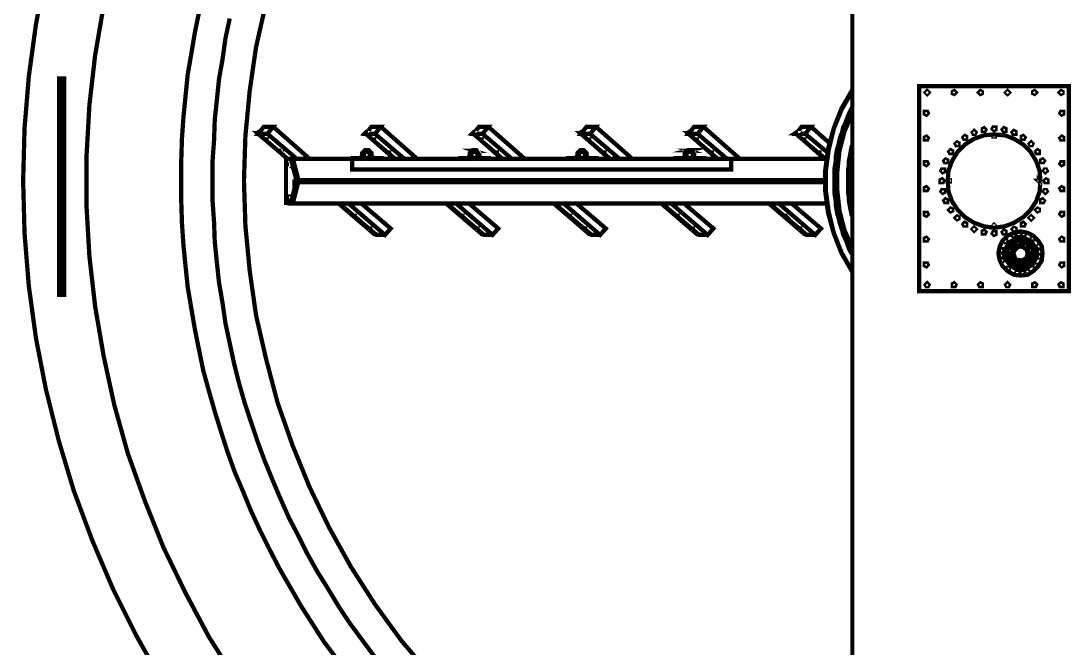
# Model space of a CAD drawing. Extents: x 0.1 to 11.6, y 0.3 to 16.2.
# Drawn here: x 1.627 to 4.083, y 11 to 12.468 of the extents above; entities that cross this region are included whole.
import ezdxf

# ---------------------------------------------------------------- set-up
doc = ezdxf.new("R2010")
doc.units = 0
doc.header["$MEASUREMENT"] = 0

msp = doc.modelspace()

# ---------------------------------------------------------------- linework, layer by layer
at = {"color": 0}
for points, const_width in [([(3.57167, 9.99501), (3.57167, 14.1917)], 0.01), ([(1.685, 12.5817), (1.66168, 12.46), (1.64501, 12.3383), (1.63499, 12.2167), (1.63167, 12.0933), (1.63499, 11.97), (1.64501, 11.8467), (1.66168, 11.725), (1.685, 11.605), (1.715, 11.485), (1.75, 11.3683), (1.79335, 11.2517), (1.84169, 11.1383), (1.89665, 11.0283), (1.95665, 10.9217)], 0.01), ([(1.81999, 12.5033), (1.80003, 12.3867), (1.78668, 12.27), (1.78, 12.1517), (1.78, 12.0333), (1.78668, 11.9167), (1.80003, 11.8), (1.81999, 11.6833), (1.845, 11.5684), (1.87668, 11.455), (1.91667, 11.3433), (1.96001, 11.235), (2.01167, 11.1283), (2.06668, 11.025), (2.12999, 10.925)], 0.01), ([(2.19997, 12.51), (2.17665, 12.4067), (2.16168, 12.3033), (2.15169, 12.1983), (2.14833, 12.0933), (2.15169, 11.9883), (2.16168, 11.8834), (2.17665, 11.7783), (2.19997, 11.6767), (2.22667, 11.575), (2.26167, 11.475), (2.30165, 11.3767), (2.34668, 11.2833), (2.39833, 11.19), (2.45503, 11.1017), (2.51665, 11.0167), (2.58501, 10.9367)], 0.01), ([(2.04335, 12.4883), (2.03331, 12.44), (2.02501, 12.39), (2.01665, 12.3417), (2.01167, 12.2917), (2.00667, 12.2416), (2.00331, 12.1934), (2.00168, 12.1433), (2.00168, 12.0933), (2.00168, 12.0433), (2.00331, 11.9933), (2.00667, 11.9434), (2.01167, 11.8933), (2.01665, 11.845), (2.02501, 11.795), (2.03331, 11.7467), (2.04335, 11.6967), (2.05333, 11.6483), (2.06668, 11.6), (2.08003, 11.5533), (2.095, 11.505), (2.11003, 11.4583), (2.12668, 11.4117), (2.14665, 11.365), (2.16499, 11.32), (2.18668, 11.2733), (2.20833, 11.23), (2.23167, 11.185), (2.25667, 11.1417), (2.28168, 11.0983), (2.30832, 11.0566), (2.33501, 11.015), (2.36501, 10.975)], 0.01), ([(2.11501, 12.4733), (2.10499, 12.4267), (2.09831, 12.3783), (2.09, 12.3317), (2.08501, 12.2833), (2.08003, 12.2367), (2.07835, 12.1883), (2.07497, 12.1417), (2.07497, 12.0933), (2.07497, 12.045), (2.07835, 11.9967), (2.08003, 11.95), (2.08501, 11.9017), (2.09, 11.855), (2.09831, 11.8066), (2.10499, 11.76), (2.11501, 11.7133), (2.125, 11.6667), (2.13667, 11.62), (2.15001, 11.5733), (2.16499, 11.5283), (2.18001, 11.4833), (2.19667, 11.4383), (2.215, 11.3933), (2.23335, 11.35), (2.25331, 11.305), (2.27501, 11.2633), (2.29665, 11.22), (2.31999, 11.1783), (2.345, 11.1383), (2.37001, 11.0967), (2.39665, 11.0566), (2.42503, 11.0183), (2.45335, 10.98)], 0.01), ([(1.72168, 12.3383), (1.72168, 11.8217)], 0.021667), ([(3.57167, 12.3066), (3.54665, 12.2633), (3.52832, 12.2167), (3.51497, 12.1683), (3.50836, 12.1183), (3.50836, 12.0684), (3.51497, 12.0183), (3.52832, 11.97), (3.54665, 11.9233), (3.57167, 11.88)], 0.01), ([(3.57167, 12.3033), (3.54665, 12.26), (3.52832, 12.215), (3.51665, 12.1667), (3.50999, 12.1183), (3.50999, 12.0684), (3.51665, 12.02), (3.52832, 11.9717), (3.54665, 11.925), (3.57167, 11.8817)], 0.01), ([(3.57167, 12.265), (3.56999, 12.2633), (3.565, 12.2533), (3.56168, 12.245), (3.55832, 12.2367), (3.55501, 12.2267), (3.55003, 12.2183), (3.54833, 12.2083), (3.54497, 12.2), (3.54167, 12.19), (3.53999, 12.18), (3.53668, 12.17), (3.535, 12.1617), (3.53331, 12.1517), (3.53331, 12.1417), (3.53168, 12.1317), (3.53, 12.1217), (3.53, 12.1133), (3.53, 12.1033), (3.53, 12.0933), (3.53, 12.0833), (3.53, 12.0733), (3.53, 12.0633), (3.53168, 12.0533), (3.53331, 12.0433), (3.53331, 12.035), (3.535, 12.025), (3.53668, 12.015), (3.53999, 12.005), (3.54167, 11.9967), (3.54497, 11.9867), (3.54833, 11.9767), (3.55003, 11.9683), (3.55501, 11.9583), (3.55832, 11.95), (3.56168, 11.94), (3.565, 11.9316), (3.56999, 11.9233), (3.57167, 11.9217)], 0.01), ([(3.57167, 12.2584), (3.55165, 12.2133), (3.53999, 12.1667), (3.53331, 12.1166), (3.53331, 12.0684), (3.53999, 12.02), (3.55165, 11.9733), (3.57167, 11.9283)], 0.01), ([(3.57167, 12.255), (3.56999, 12.2517), (3.565, 12.2433), (3.56168, 12.235), (3.55832, 12.225), (3.55501, 12.2167), (3.55165, 12.2067), (3.54833, 12.1983), (3.54665, 12.1883), (3.54335, 12.18), (3.54167, 12.17), (3.53999, 12.16), (3.53836, 12.1517), (3.53668, 12.1417), (3.535, 12.1317), (3.535, 12.1217), (3.535, 12.1117), (3.53331, 12.1033), (3.53331, 12.0933), (3.53331, 12.0833), (3.535, 12.0733), (3.535, 12.0633), (3.535, 12.055), (3.53668, 12.045), (3.53836, 12.035), (3.53999, 12.025), (3.54167, 12.0167), (3.54335, 12.0067), (3.54665, 11.9967), (3.54833, 11.9883), (3.55165, 11.9783), (3.55501, 11.97), (3.55832, 11.96), (3.56168, 11.9517), (3.565, 11.9434), (3.56999, 11.9333), (3.57167, 11.9316)], 0.01), ([(3.57167, 12.2533), (3.56999, 12.2517), (3.56668, 12.2433), (3.56168, 12.235), (3.55832, 12.225), (3.55501, 12.2167), (3.55165, 12.2067), (3.55003, 12.1983), (3.54665, 12.1883), (3.54497, 12.18), (3.54167, 12.17), (3.53999, 12.16), (3.53836, 12.15), (3.53668, 12.1417), (3.53668, 12.1317), (3.535, 12.1217), (3.535, 12.1117), (3.535, 12.1033), (3.53331, 12.0933), (3.535, 12.0833), (3.535, 12.0733), (3.535, 12.0633), (3.53668, 12.055), (3.53668, 12.045), (3.53836, 12.035), (3.53999, 12.025), (3.54167, 12.0167), (3.54497, 12.0067), (3.54665, 11.9967), (3.55003, 11.9883), (3.55165, 11.9783), (3.55501, 11.97), (3.55832, 11.96), (3.56168, 11.9517), (3.56668, 11.9434), (3.56999, 11.9333), (3.57167, 11.9316)], 0.01), ([(2.25, 12.145), (2.18001, 12.205), (2.18164, 12.205)], 0.01), ([(2.18668, 12.2083), (2.18332, 12.2083), (2.18001, 12.205)], 0.01), ([(2.21669, 12.22), (2.30165, 12.145)], 0.01), ([(2.43832, 12.2083), (2.435, 12.2083), (2.43164, 12.205), (2.43332, 12.205)], 0.01), ([(2.5, 12.145), (2.43164, 12.205)], 0.01), ([(2.46832, 12.22), (2.55333, 12.145)], 0.01), ([(2.69, 12.2083), (2.68668, 12.2083), (2.68332, 12.205), (2.685, 12.205)], 0.01), ([(2.75168, 12.145), (2.68332, 12.205)], 0.01), ([(2.72, 12.22), (2.80501, 12.145)], 0.01), ([(3.00331, 12.145), (2.935, 12.205), (2.93832, 12.205)], 0.01), ([(2.94168, 12.2083), (2.93832, 12.2083), (2.935, 12.205)], 0.01), ([(2.97168, 12.22), (3.05664, 12.145)], 0.01), ([(3.25499, 12.145), (3.18668, 12.205), (3.19, 12.205)], 0.01), ([(3.19336, 12.2083), (3.19, 12.2083), (3.18668, 12.205)], 0.01), ([(3.22331, 12.22), (3.30832, 12.145)], 0.01), ([(3.44499, 12.2083), (3.44336, 12.2083), (3.43832, 12.205), (3.44168, 12.205)], 0.01), ([(3.50667, 12.145), (3.43832, 12.205)], 0.01), ([(3.47499, 12.22), (3.51833, 12.1816)], 0.01), ([(2.25, 12.145), (2.18164, 12.2033)], 0.01), ([(2.20335, 12.2033), (2.27165, 12.145)], 0.01), ([(2.50168, 12.145), (2.43332, 12.2033)], 0.01), ([(2.45503, 12.2033), (2.52333, 12.145)], 0.01), ([(2.75331, 12.145), (2.685, 12.2033)], 0.01), ([(2.70665, 12.2033), (2.77501, 12.145)], 0.01), ([(3.00499, 12.145), (2.93668, 12.2033)], 0.01), ([(2.95833, 12.2033), (3.02669, 12.145)], 0.01), ([(3.25667, 12.145), (3.18832, 12.2033)], 0.01), ([(3.21001, 12.2033), (3.27832, 12.145)], 0.01), ([(3.50836, 12.145), (3.44, 12.2033)], 0.01), ([(3.46164, 12.2033), (3.51335, 12.16)], 0.01), ([(2.40332, 12.145), (2.40332, 12.1467), (2.42333, 12.1467), (2.42333, 12.1483), (2.42503, 12.1483), (2.42503, 12.15), (2.42503, 12.1583), (2.43164, 12.165), (2.44, 12.165), (2.44667, 12.1583), (2.44667, 12.15), (2.44667, 12.1483), (2.44835, 12.1483), (2.44835, 12.1467), (2.47, 12.1467), (2.47, 12.145), (2.47, 12.1467)], 0.01), ([(2.42333, 12.145), (2.42503, 12.1467), (2.42665, 12.1483), (2.42665, 12.1517), (2.42833, 12.1583), (2.43332, 12.1634), (2.44, 12.1634), (2.44499, 12.1583), (2.44499, 12.1517), (2.44499, 12.1483), (2.44667, 12.1467), (2.44835, 12.145)], 0.01), ([(2.655, 12.145), (2.655, 12.1467), (2.655, 12.145), (2.655, 12.1467), (2.67503, 12.1467), (2.67503, 12.1483), (2.67665, 12.1483), (2.67665, 12.15), (2.67665, 12.1583), (2.68332, 12.165), (2.69168, 12.165), (2.69835, 12.1583), (2.69835, 12.15), (2.69835, 12.1483), (2.69997, 12.1483), (2.69997, 12.1467), (2.72168, 12.1467), (2.72168, 12.145)], 0.01), ([(2.67503, 12.145), (2.67833, 12.1467), (2.67833, 12.1483), (2.67833, 12.1517), (2.68001, 12.1583), (2.685, 12.1634), (2.69168, 12.1634), (2.69667, 12.1583), (2.69667, 12.1517), (2.69667, 12.1567), (2.69336, 12.1617), (2.68832, 12.1634), (2.69, 12.1634), (2.69168, 12.1634), (2.69168, 12.1617), (2.69336, 12.1617), (2.69499, 12.16), (2.69667, 12.1583), (2.69667, 12.1567), (2.69667, 12.155), (2.69667, 12.1533), (2.69667, 12.1517), (2.69667, 12.1483), (2.69835, 12.1467), (2.69997, 12.145)], 0.01), ([(2.68832, 12.165), (2.68164, 12.1634), (2.67665, 12.1583), (2.67665, 12.15), (2.67665, 12.1483), (2.67503, 12.1483), (2.67503, 12.1467)], 0.01), ([(2.90668, 12.145), (2.90668, 12.1467), (2.92665, 12.1467), (2.92665, 12.1483), (2.92833, 12.1483), (2.92833, 12.15), (2.92833, 12.1583), (2.935, 12.165), (2.94336, 12.165), (2.94997, 12.1583), (2.94997, 12.15), (2.94997, 12.1483), (2.95167, 12.1483), (2.95167, 12.1467), (2.97331, 12.1467), (2.97331, 12.145)], 0.01), ([(2.94835, 12.1517), (2.94835, 12.1567), (2.94499, 12.1617), (2.94, 12.1634), (2.94499, 12.1617), (2.94835, 12.1567), (2.94835, 12.1517), (2.94835, 12.1483), (2.94997, 12.1467), (2.95167, 12.145), (2.94997, 12.1467), (2.94835, 12.1483), (2.94835, 12.1517), (2.94835, 12.1583), (2.94336, 12.1634), (2.93668, 12.1634), (2.93164, 12.1583), (2.93001, 12.1517), (2.93164, 12.1483), (2.93001, 12.1467), (2.92665, 12.145)], 0.01), ([(3.15831, 12.145), (3.15831, 12.1467), (3.15831, 12.145), (3.15831, 12.1467), (3.17833, 12.1467), (3.17833, 12.1483), (3.18001, 12.1483), (3.18001, 12.15), (3.18164, 12.1583), (3.18668, 12.165), (3.19499, 12.165), (3.20167, 12.1583), (3.20167, 12.15), (3.20167, 12.1483), (3.20335, 12.1483), (3.20503, 12.1467), (3.22499, 12.1467), (3.22499, 12.145)], 0.01), ([(3.17833, 12.145), (3.18164, 12.1467), (3.18332, 12.1483), (3.18332, 12.1517), (3.18332, 12.1583), (3.18832, 12.1634), (3.19499, 12.1634), (3.19997, 12.1583), (3.19997, 12.1517), (3.19997, 12.1567), (3.19667, 12.1617), (3.19168, 12.1634), (3.19336, 12.1634), (3.19499, 12.1634), (3.19499, 12.1617), (3.19667, 12.1617), (3.19835, 12.16), (3.19997, 12.1583), (3.19997, 12.1567), (3.19997, 12.155), (3.19997, 12.1533), (3.19997, 12.1517), (3.19997, 12.1483), (3.20167, 12.1467), (3.20503, 12.145), (3.20167, 12.1467), (3.19997, 12.1483), (3.19997, 12.1517), (3.19997, 12.1483), (3.20167, 12.1467), (3.20335, 12.145)], 0.01), ([(3.57167, 12.0117), (3.56999, 12.0133), (3.56836, 12.0217), (3.56668, 12.03), (3.565, 12.04), (3.56332, 12.0483), (3.56332, 12.0566), (3.56168, 12.0667), (3.56168, 12.075), (3.56168, 12.0833), (3.56168, 12.0933), (3.56168, 12.1017), (3.56168, 12.1117), (3.56168, 12.12), (3.56332, 12.1283), (3.56332, 12.1383), (3.565, 12.1467), (3.56668, 12.155), (3.56836, 12.165), (3.56999, 12.1733), (3.57167, 12.175)], 0.01), ([(2.27165, 12.0983), (2.27165, 12.0883), (2.27165, 12.0983), (2.27001, 12.0983), (2.25836, 12.1433), (2.25836, 12.145), (2.25667, 12.145), (2.24669, 12.145), (2.24669, 12.0417), (2.25667, 12.0417), (2.25836, 12.0417), (2.25836, 12.0433)], 0.01), ([(2.25, 12.145), (2.25168, 12.145)], 0.01), ([(2.435, 12.145), (2.40169, 12.145), (2.25331, 12.145), (2.25, 12.145)], 0.01), ([(2.25331, 12.145), (2.25499, 12.145)], 0.01), ([(2.25667, 12.145), (2.25999, 12.145), (2.25999, 12.1433)], 0.01), ([(2.27165, 12.0983), (2.25999, 12.1433), (2.25836, 12.1433)], 0.01), ([(2.25999, 12.145), (2.25999, 12.1433), (2.26167, 12.1433), (2.27165, 12.0983), (2.27501, 12.0983), (2.26335, 12.1433), (2.26167, 12.1433)], 0.01), ([(2.25999, 12.145), (2.26167, 12.145), (2.26335, 12.1433)], 0.01), ([(2.40169, 12.145), (2.40169, 12.12), (3.28836, 12.12), (3.28836, 12.145), (3.19168, 12.145)], 0.01), ([(2.43668, 12.145), (2.68668, 12.145)], 0.01), ([(2.68832, 12.145), (2.93832, 12.145)], 0.01), ([(2.90668, 12.1467), (2.90831, 12.1467)], 0.01), ([(2.94, 12.145), (3.19, 12.145)], 0.01), ([(3.51167, 12.145), (3.28836, 12.145)], 0.01), ([(3.57167, 12.145), (3.565, 12.145)], 0.01), ([(2.26167, 12.0433), (2.26335, 12.0433), (2.27501, 12.0883), (2.27165, 12.0883), (2.26167, 12.0433), (2.25999, 12.0433), (2.25999, 12.0417)], 0.01), ([(2.27001, 12.0883), (2.27001, 12.0983)], 0.01), ([(2.27501, 12.0883), (2.27501, 12.0983)], 0.01), ([(2.27501, 12.095), (3.50836, 12.095)], 0.01), ([(3.50836, 12.09), (2.27501, 12.09)], 0.01), ([(3.56168, 12.095), (3.57167, 12.095)], 0.01), ([(3.57167, 12.09), (3.56168, 12.09)], 0.01), ([(3.51167, 12.04), (2.25331, 12.04), (2.25, 12.04)], 0.01), ([(2.25999, 12.0433), (2.25999, 12.0417), (2.25667, 12.0417)], 0.01), ([(2.26335, 12.0433), (2.26335, 12.0417), (2.26167, 12.0417), (2.25999, 12.0417)], 0.01), ([(2.45503, 11.9683), (2.45335, 11.9683), (2.37001, 12.04)], 0.01), ([(2.47835, 11.9667), (2.45833, 11.9667), (2.37169, 12.04)], 0.01), ([(2.42333, 12.04), (2.49164, 11.9817), (2.47835, 11.9667), (2.39333, 12.04)], 0.01), ([(2.70665, 11.9683), (2.70503, 11.9683), (2.62169, 12.04)], 0.01), ([(2.72999, 11.9667), (2.71001, 11.9667), (2.62332, 12.04)], 0.01), ([(2.67503, 12.04), (2.74333, 11.9817), (2.72999, 11.9667), (2.64501, 12.04)], 0.01), ([(2.95833, 11.9683), (2.95665, 11.9683), (2.87332, 12.04)], 0.01), ([(2.98167, 11.9667), (2.96164, 11.9667), (2.875, 12.04)], 0.01), ([(2.92665, 12.04), (2.99501, 11.9817), (2.98167, 11.9667), (2.89665, 12.04)], 0.01), ([(3.21001, 11.9683), (3.20833, 11.9683), (3.125, 12.04)], 0.01), ([(3.23335, 11.9667), (3.21332, 11.9667), (3.12668, 12.04)], 0.01), ([(3.17833, 12.04), (3.24669, 11.9817), (3.23335, 11.9667), (3.14833, 12.04)], 0.01), ([(3.46164, 11.9683), (3.46001, 11.9683), (3.37668, 12.04)], 0.01), ([(3.48503, 11.9667), (3.465, 11.9667), (3.37831, 12.04)], 0.01), ([(3.37999, 12.04), (3.38167, 12.04)], 0.01), ([(3.43001, 12.04), (3.49832, 11.9817), (3.48503, 11.9667), (3.40001, 12.04)], 0.01), ([(3.57167, 12.04), (3.565, 12.04)], 0.01), ([(3.94336, 11.9434), (3.94, 11.9417), (3.935, 11.9417), (3.93332, 11.9417)], 0.01), ([(3.94336, 11.9333), (3.94168, 11.935), (3.94, 11.935), (3.93832, 11.9367), (3.93832, 11.9383), (3.94, 11.9383), (3.94, 11.94), (3.94168, 11.94), (3.94336, 11.94), (3.94336, 11.9383), (3.94499, 11.9383)], 0.01), ([(3.94997, 11.9417), (3.94835, 11.9434), (3.94835, 11.945), (3.94667, 11.945), (3.94499, 11.945), (3.94336, 11.945), (3.94336, 11.9434), (3.94336, 11.9417), (3.94499, 11.94), (3.94667, 11.9383)], 0.01), ([(3.95503, 11.945), (3.95335, 11.9467), (3.95335, 11.9483), (3.95167, 11.95), (3.94997, 11.95), (3.94997, 11.9483), (3.94835, 11.9483), (3.94835, 11.9467), (3.94835, 11.945), (3.94997, 11.945), (3.94997, 11.9434)], 0.01), ([(3.94997, 11.945), (3.94835, 11.945)], 0.01), ([(3.96001, 11.9483), (3.96001, 11.95), (3.96001, 11.9517), (3.95833, 11.9517), (3.95665, 11.9517), (3.95503, 11.9517), (3.95503, 11.95), (3.95503, 11.9483), (3.95665, 11.9467)], 0.01), ([(3.95503, 11.9467), (3.95665, 11.9467)], 0.01), ([(3.96164, 11.95), (3.96001, 11.9483)], 0.01), ([(3.96669, 11.9483), (3.96669, 11.95), (3.96669, 11.9517), (3.96669, 11.9533), (3.965, 11.9533), (3.96332, 11.9533), (3.96164, 11.9517), (3.96164, 11.95), (3.96164, 11.9483)], 0.01), ([(3.97835, 11.9583), (3.97835, 11.9567), (3.97331, 11.955), (3.97, 11.9533), (3.96669, 11.9517)], 0.01), ([(3.97331, 11.9467), (3.97331, 11.9483), (3.97331, 11.95), (3.97331, 11.9517), (3.97168, 11.9517), (3.97168, 11.9533), (3.97, 11.9533), (3.97, 11.9517), (3.96832, 11.95), (3.96832, 11.9483)], 0.01), ([(3.97835, 11.945), (3.97999, 11.945), (3.97999, 11.9467), (3.97999, 11.9483), (3.97999, 11.95), (3.97835, 11.95), (3.97667, 11.95), (3.97499, 11.9483), (3.97499, 11.9467)], 0.01), ([(3.98335, 11.94), (3.98503, 11.9417), (3.98503, 11.9434), (3.98665, 11.945), (3.98503, 11.945), (3.98503, 11.9467), (3.98335, 11.9467), (3.98167, 11.9467), (3.98167, 11.945), (3.97999, 11.945), (3.97999, 11.9434)], 0.01), ([(3.98665, 11.935), (3.98833, 11.9367), (3.99001, 11.9367), (3.99001, 11.9383), (3.99001, 11.94), (3.99001, 11.9417), (3.98833, 11.9417), (3.98665, 11.9417), (3.98503, 11.94)], 0.01), ([(3.98833, 11.9333), (3.98833, 11.935), (3.99001, 11.935), (3.99164, 11.935), (3.99333, 11.935), (3.99333, 11.9333), (3.99333, 11.9316), (3.99164, 11.93), (3.99001, 11.93)], 0.01), ([(3.94, 11.9217), (3.93832, 11.9217), (3.93668, 11.9217), (3.935, 11.9217), (3.935, 11.9233), (3.935, 11.925), (3.935, 11.9267), (3.93668, 11.9267), (3.93832, 11.9267), (3.94, 11.9267)], 0.01), ([(3.94168, 11.9316), (3.94168, 11.9333), (3.94, 11.9333), (3.93832, 11.9333), (3.93668, 11.9333), (3.93668, 11.9316), (3.93668, 11.93), (3.93668, 11.9283), (3.93832, 11.9283), (3.94, 11.9283)], 0.01), ([(3.94168, 11.915), (3.94, 11.915), (3.93832, 11.915), (3.93668, 11.915), (3.93668, 11.9167), (3.93668, 11.9183), (3.93832, 11.92), (3.94, 11.92)], 0.01), ([(3.94168, 11.9134), (3.94, 11.9134), (3.93832, 11.9117), (3.93832, 11.91), (3.93832, 11.9083), (3.94, 11.9083), (3.94168, 11.9083), (3.94336, 11.9083), (3.94499, 11.91)], 0.01), ([(3.98665, 11.91), (3.98833, 11.91), (3.98833, 11.9083), (3.99001, 11.9083), (3.99001, 11.9067), (3.99001, 11.905), (3.98833, 11.905), (3.98833, 11.9033), (3.98665, 11.9033), (3.98503, 11.905), (3.98335, 11.9067)], 0.01), ([(3.98833, 11.915), (3.99001, 11.915), (3.99164, 11.915), (3.99164, 11.9134), (3.99333, 11.9134), (3.99333, 11.9117), (3.99164, 11.91), (3.99001, 11.91), (3.98833, 11.91), (3.98665, 11.9117)], 0.01), ([(3.99001, 11.9283), (3.99164, 11.9283), (3.99333, 11.9283), (3.99501, 11.9283), (3.99501, 11.9267), (3.99501, 11.925), (3.99333, 11.9233), (3.99164, 11.9233), (3.99001, 11.9233)], 0.01), ([(3.99001, 11.9167), (3.99164, 11.9167), (3.99333, 11.9167), (3.99501, 11.9167), (3.99501, 11.9183), (3.99501, 11.92), (3.99333, 11.9217), (3.99164, 11.9217), (3.99001, 11.9217)], 0.01), ([(3.94835, 11.905), (3.94667, 11.9033), (3.94499, 11.9033), (3.94499, 11.9017), (3.94336, 11.9017), (3.94336, 11.9033), (3.94168, 11.9033), (3.94168, 11.905), (3.94168, 11.9067), (3.94336, 11.9067), (3.94336, 11.9083), (3.94499, 11.9083)], 0.01), ([(3.95335, 11.9017), (3.95335, 11.9), (3.95167, 11.8983), (3.94997, 11.8983), (3.94835, 11.8983), (3.94835, 11.9), (3.94667, 11.9), (3.94667, 11.9017), (3.94835, 11.9017), (3.94835, 11.9033), (3.94997, 11.9033)], 0.01), ([(3.95503, 11.9), (3.95335, 11.9), (3.95335, 11.8983), (3.95335, 11.8967), (3.95335, 11.895), (3.95503, 11.895), (3.95665, 11.895), (3.95833, 11.895), (3.95833, 11.8967), (3.95833, 11.8983), (3.96001, 11.8983)], 0.01), ([(3.96001, 11.8983), (3.96001, 11.8967), (3.96001, 11.895), (3.96164, 11.8933), (3.96332, 11.8933), (3.965, 11.8933), (3.965, 11.895), (3.965, 11.8967), (3.965, 11.8983)], 0.01), ([(3.96669, 11.8983), (3.96669, 11.8967), (3.96669, 11.895), (3.96832, 11.895), (3.96832, 11.8933), (3.97, 11.8933), (3.97168, 11.8933), (3.97168, 11.895), (3.97168, 11.8967), (3.97168, 11.8983)], 0.01), ([(3.97331, 11.9), (3.97331, 11.8983), (3.97331, 11.8967), (3.97499, 11.8967), (3.97499, 11.895), (3.97667, 11.895), (3.97667, 11.8967), (3.97835, 11.8967), (3.97835, 11.8983), (3.97835, 11.9), (3.97667, 11.9017)], 0.01), ([(3.97835, 11.9017), (3.97999, 11.9017), (3.97999, 11.9), (3.98167, 11.9), (3.98167, 11.8983), (3.98335, 11.8983), (3.98335, 11.9), (3.98503, 11.9), (3.98503, 11.9017), (3.98503, 11.9033), (3.98335, 11.905), (3.98167, 11.905)], 0.01)]:
    msp.add_lwpolyline(points, dxfattribs=dict(at, const_width=const_width))
at = {"color": 0, "const_width": 0.01}
for points in [[(3.72835, 11.835), (4.07835, 11.835), (4.07835, 12.315), (3.72835, 12.315), (3.72835, 11.835)], [(3.74669, 12.2967), (3.74832, 12.2983), (3.75, 12.3), (3.74832, 12.3017), (3.74669, 12.3033), (3.74501, 12.3017), (3.74333, 12.3), (3.74501, 12.2983), (3.74669, 12.2967)], [(3.81, 12.2967), (3.81168, 12.2983), (3.81332, 12.3), (3.81168, 12.3017), (3.81, 12.3033), (3.80664, 12.3017), (3.80664, 12.3), (3.80664, 12.2983), (3.81, 12.2967)], [(3.87169, 12.2967), (3.875, 12.2983), (3.875, 12.3), (3.875, 12.3017), (3.87169, 12.3033), (3.87001, 12.3017), (3.86833, 12.3), (3.87001, 12.2983), (3.87169, 12.2967)], [(3.935, 12.2967), (3.93668, 12.2983), (3.93832, 12.3), (3.93668, 12.3017), (3.935, 12.3033), (3.93332, 12.3017), (3.93164, 12.3), (3.93332, 12.2983), (3.935, 12.2967)], [(3.99832, 12.2967), (4, 12.2983), (4.00168, 12.3), (4, 12.3017), (3.99832, 12.3033), (3.99501, 12.3017), (3.99501, 12.3), (3.99501, 12.2983), (3.99832, 12.2967)], [(4.06, 12.2967), (4.06332, 12.2983), (4.06332, 12.3), (4.06332, 12.3017), (4.06, 12.3033), (4.05832, 12.3017), (4.05664, 12.3), (4.05832, 12.2983), (4.06, 12.2967)], [(3.74501, 12.2483), (3.74669, 12.25), (3.74832, 12.2517), (3.74669, 12.255), (3.74501, 12.255), (3.74164, 12.255), (3.74164, 12.2517), (3.74164, 12.25), (3.74501, 12.2483)], [(4.06168, 12.2483), (4.065, 12.25), (4.065, 12.2517), (4.065, 12.255), (4.06168, 12.255), (4.06, 12.255), (4.05832, 12.2517), (4.06, 12.25), (4.06168, 12.2483)], [(3.57167, 12.2517), (3.55333, 12.2083), (3.54167, 12.1634), (3.53668, 12.1166), (3.53668, 12.07), (3.54167, 12.0233), (3.55333, 11.9783), (3.57167, 11.935), (3.55333, 11.9783), (3.54167, 12.0233), (3.53668, 12.07), (3.53668, 12.1166), (3.54167, 12.1634), (3.55333, 12.2083), (3.57167, 12.2517)], [(2.20335, 12.2033), (2.21669, 12.22), (2.19499, 12.22), (2.18164, 12.2033), (2.20335, 12.2033)], [(2.45503, 12.2033), (2.46832, 12.22), (2.44667, 12.22), (2.43332, 12.2033), (2.45503, 12.2033)], [(2.70665, 12.2033), (2.72, 12.22), (2.69835, 12.22), (2.685, 12.2033), (2.70665, 12.2033)], [(2.95833, 12.2033), (2.97168, 12.22), (2.94997, 12.22), (2.93668, 12.2033), (2.95833, 12.2033)], [(3.21001, 12.2033), (3.22331, 12.22), (3.20167, 12.22), (3.18832, 12.2033), (3.21001, 12.2033)], [(3.46164, 12.2033), (3.47499, 12.22), (3.45335, 12.22), (3.44, 12.2033), (3.46164, 12.2033)], [(3.85667, 12.2033), (3.85835, 12.2033), (3.86003, 12.2067), (3.85835, 12.2083), (3.85667, 12.21), (3.85499, 12.2083), (3.85335, 12.2067), (3.85499, 12.2033), (3.85667, 12.2033)], [(3.87999, 12.21), (3.88167, 12.21), (3.88336, 12.2133), (3.88167, 12.215), (3.87999, 12.2167), (3.87668, 12.215), (3.87668, 12.2133), (3.87668, 12.21), (3.87999, 12.21)], [(3.90332, 12.2116), (3.90668, 12.2133), (3.90668, 12.215), (3.90668, 12.2183), (3.90332, 12.2183), (3.90169, 12.2183), (3.90001, 12.215), (3.90169, 12.2133), (3.90332, 12.2116)], [(3.92665, 12.21), (3.93001, 12.21), (3.93001, 12.2133), (3.93001, 12.215), (3.92665, 12.2167), (3.92503, 12.215), (3.92333, 12.2133), (3.92503, 12.21), (3.92665, 12.21)], [(3.94997, 12.2033), (3.95335, 12.2033), (3.95335, 12.2067), (3.95335, 12.2083), (3.94997, 12.21), (3.94835, 12.2083), (3.94667, 12.2067), (3.94835, 12.2033), (3.94997, 12.2033)], [(2.20335, 12.1883), (2.20167, 12.1883), (2.20167, 12.19), (2.19997, 12.19), (2.20167, 12.19), (2.20167, 12.1883), (2.20335, 12.1883)], [(2.45503, 12.1883), (2.45335, 12.1883), (2.45335, 12.19), (2.45167, 12.19), (2.45335, 12.19), (2.45335, 12.1883), (2.45503, 12.1883)], [(2.70665, 12.1883), (2.70503, 12.1883), (2.70503, 12.19), (2.70335, 12.19), (2.70503, 12.19), (2.70503, 12.1883), (2.70665, 12.1883)], [(2.95833, 12.1883), (2.95665, 12.1883), (2.95665, 12.19), (2.95503, 12.19), (2.95665, 12.19), (2.95665, 12.1883), (2.95833, 12.1883)], [(3.21001, 12.1883), (3.20833, 12.1883), (3.20833, 12.19), (3.20665, 12.19), (3.20833, 12.19), (3.20833, 12.1883), (3.21001, 12.1883)], [(3.46164, 12.1883), (3.46001, 12.1883), (3.46001, 12.19), (3.45833, 12.19), (3.46001, 12.19), (3.46001, 12.1883), (3.46164, 12.1883)], [(3.74501, 12.19), (3.74669, 12.19), (3.74832, 12.1934), (3.74669, 12.195), (3.74501, 12.1967), (3.74164, 12.195), (3.74164, 12.1934), (3.74164, 12.19), (3.74501, 12.19)], [(3.90332, 11.9833), (3.92833, 11.9867), (3.94997, 11.995), (3.97168, 12.0084), (3.98833, 12.025), (4.00168, 12.045), (4.00999, 12.0684), (4.01167, 12.0933), (4.00999, 12.1166), (4.00168, 12.14), (3.98833, 12.1617), (3.97168, 12.1783), (3.94997, 12.1917), (3.92833, 12.2), (3.90332, 12.2017), (3.87999, 12.2), (3.85667, 12.1917), (3.83501, 12.1783), (3.81836, 12.1617), (3.80501, 12.14), (3.79665, 12.1166), (3.79497, 12.0933), (3.79665, 12.0684), (3.80501, 12.045), (3.81836, 12.025), (3.83501, 12.0084), (3.85667, 11.995), (3.87999, 11.9867), (3.90332, 11.9833)], [(3.81668, 12.1767), (3.81999, 12.1767), (3.81999, 12.18), (3.81999, 12.1816), (3.81668, 12.1833), (3.815, 12.1816), (3.81332, 12.18), (3.815, 12.1767), (3.81668, 12.1767)], [(3.83501, 12.1917), (3.83832, 12.1917), (3.83832, 12.195), (3.83832, 12.1967), (3.83501, 12.1983), (3.83333, 12.1967), (3.83165, 12.195), (3.83333, 12.1917), (3.83501, 12.1917)], [(3.90332, 12.1967), (3.905, 12.1967), (3.905, 12.1983), (3.905, 12.2), (3.90332, 12.2), (3.90169, 12.2), (3.90169, 12.1983), (3.90169, 12.1967), (3.90332, 12.1967)], [(3.90332, 12.1967), (3.905, 12.1967), (3.905, 12.1983), (3.905, 12.2), (3.90332, 12.2), (3.90169, 12.2), (3.90169, 12.1983), (3.90169, 12.1967), (3.90332, 12.1967)], [(3.97168, 12.1917), (3.97331, 12.1917), (3.97499, 12.195), (3.97331, 12.1967), (3.97168, 12.1983), (3.96832, 12.1967), (3.96832, 12.195), (3.96832, 12.1917), (3.97168, 12.1917)], [(3.99001, 12.1767), (3.99164, 12.1767), (3.99333, 12.18), (3.99164, 12.1816), (3.99001, 12.1833), (3.98833, 12.1816), (3.98665, 12.18), (3.98833, 12.1767), (3.99001, 12.1767)], [(4.06168, 12.19), (4.065, 12.19), (4.065, 12.1934), (4.065, 12.195), (4.06168, 12.1967), (4.06, 12.195), (4.05832, 12.1934), (4.06, 12.19), (4.06168, 12.19)], [(2.23665, 12.1583), (2.23665, 12.16), (2.23503, 12.16), (2.23665, 12.1583)], [(2.43668, 12.145), (2.44168, 12.1483), (2.44499, 12.1533), (2.44168, 12.16), (2.43668, 12.1634), (2.43001, 12.16), (2.42665, 12.1533), (2.43001, 12.1483), (2.43668, 12.145)], [(2.43668, 12.1467), (2.44168, 12.1483), (2.44336, 12.1533), (2.44168, 12.16), (2.43668, 12.1617), (2.43001, 12.16), (2.42833, 12.1533), (2.43001, 12.1483), (2.43668, 12.1467)], [(2.48833, 12.1583), (2.48833, 12.16), (2.48665, 12.16), (2.48833, 12.16), (2.48833, 12.1583)], [(2.68832, 12.145), (2.69336, 12.1483), (2.69667, 12.1533), (2.69336, 12.16), (2.68832, 12.1634), (2.68164, 12.16), (2.67833, 12.1533), (2.68164, 12.1483), (2.68832, 12.145)], [(2.68832, 12.1467), (2.69336, 12.1483), (2.69499, 12.1533), (2.69336, 12.16), (2.68832, 12.1617), (2.68164, 12.16), (2.68001, 12.1533), (2.68164, 12.1483), (2.68832, 12.1467)], [(2.74001, 12.1583), (2.74001, 12.16), (2.73833, 12.16), (2.74001, 12.16), (2.74001, 12.1583)], [(2.94, 12.165), (2.93332, 12.1634), (2.92833, 12.1583), (2.92833, 12.15), (2.92833, 12.1483), (2.92665, 12.1483), (2.92665, 12.1467), (2.92665, 12.1483), (2.92833, 12.1483), (2.92833, 12.15), (2.92833, 12.1583), (2.93332, 12.1634), (2.94, 12.165)], [(2.94, 12.145), (2.94667, 12.1483), (2.94835, 12.1533), (2.94667, 12.16), (2.94, 12.1634), (2.93332, 12.16), (2.93001, 12.1533), (2.93332, 12.1483), (2.94, 12.145)], [(2.94, 12.1467), (2.94499, 12.1483), (2.94667, 12.1533), (2.94499, 12.16), (2.94, 12.1617), (2.93332, 12.16), (2.93164, 12.1533), (2.93332, 12.1483), (2.94, 12.1467)], [(2.99164, 12.1583), (2.99164, 12.16), (2.99001, 12.16), (2.99164, 12.16), (2.99164, 12.1583)], [(3.17833, 12.1467), (3.17833, 12.1483), (3.18001, 12.1483), (3.18001, 12.15), (3.18001, 12.1583), (3.185, 12.1634), (3.19168, 12.165), (3.19, 12.165), (3.18832, 12.165), (3.18668, 12.165), (3.185, 12.1634), (3.18332, 12.1634), (3.18332, 12.1617), (3.18164, 12.1617), (3.18164, 12.16), (3.18001, 12.1583), (3.18001, 12.1567), (3.18001, 12.155), (3.18001, 12.1533), (3.18001, 12.1517), (3.18001, 12.15), (3.18001, 12.1483), (3.17833, 12.1483), (3.17833, 12.1467)], [(3.19168, 12.145), (3.19835, 12.1483), (3.19997, 12.1533), (3.19835, 12.16), (3.19168, 12.1634), (3.185, 12.16), (3.18164, 12.1533), (3.185, 12.1483), (3.19168, 12.145)], [(3.19168, 12.1467), (3.19667, 12.1483), (3.19997, 12.1533), (3.19667, 12.16), (3.19168, 12.1617), (3.185, 12.16), (3.18332, 12.1533), (3.185, 12.1483), (3.19168, 12.1467)], [(3.24333, 12.1583), (3.24333, 12.16), (3.24164, 12.16), (3.24333, 12.16), (3.24333, 12.1583)], [(3.49501, 12.1583), (3.49501, 12.16), (3.49333, 12.16), (3.49501, 12.16), (3.49501, 12.1583)], [(3.80165, 12.1583), (3.80501, 12.1583), (3.80501, 12.1617), (3.80501, 12.1634), (3.80165, 12.165), (3.80003, 12.1634), (3.79833, 12.1617), (3.80003, 12.1583), (3.80165, 12.1583)], [(4.00499, 12.1583), (4.00836, 12.1583), (4.00836, 12.1617), (4.00836, 12.1634), (4.00499, 12.165), (4.00331, 12.1634), (4.00168, 12.1617), (4.00331, 12.1583), (4.00499, 12.1583)], [(2.25836, 12.1283), (2.25836, 12.13), (2.25836, 12.1317), (2.25836, 12.1334), (2.25836, 12.135), (2.25667, 12.1334), (2.25667, 12.1317), (2.25667, 12.13), (2.25836, 12.1283)], [(2.90668, 12.145), (2.90668, 12.1467), (2.90668, 12.145)], [(3.74501, 12.13), (3.74669, 12.1317), (3.74832, 12.1334), (3.74669, 12.1367), (3.74501, 12.1367), (3.74164, 12.1367), (3.74164, 12.1334), (3.74164, 12.1317), (3.74501, 12.13)], [(3.78999, 12.1367), (3.79335, 12.1367), (3.79335, 12.14), (3.79335, 12.1417), (3.78999, 12.1433), (3.78836, 12.1417), (3.78668, 12.14), (3.78836, 12.1367), (3.78999, 12.1367)], [(4.01665, 12.1367), (4.01833, 12.1367), (4.02001, 12.14), (4.01833, 12.1417), (4.01665, 12.1433), (4.01335, 12.1417), (4.01335, 12.14), (4.01335, 12.1367), (4.01665, 12.1367)], [(4.06168, 12.13), (4.065, 12.1317), (4.065, 12.1334), (4.065, 12.1367), (4.06168, 12.1367), (4.06, 12.1367), (4.05832, 12.1334), (4.06, 12.1317), (4.06168, 12.13)], [(3.78331, 12.1133), (3.78668, 12.115), (3.78668, 12.1166), (3.78668, 12.12), (3.78331, 12.12), (3.78168, 12.12), (3.78, 12.1166), (3.78168, 12.115), (3.78331, 12.1133)], [(4.02333, 12.1133), (4.02501, 12.115), (4.02669, 12.1166), (4.02501, 12.12), (4.02333, 12.12), (4.02165, 12.12), (4.02001, 12.1166), (4.02165, 12.115), (4.02333, 12.1133)], [(2.27001, 12.0883), (2.25836, 12.0433), (2.25999, 12.0433), (2.27165, 12.0883), (2.27001, 12.0883)], [(2.26665, 12.09), (2.26833, 12.0917), (2.26833, 12.0933), (2.26833, 12.095), (2.26665, 12.095), (2.26665, 12.0967), (2.26665, 12.095), (2.26665, 12.0933), (2.26665, 12.0917), (2.26665, 12.09)], [(3.78168, 12.09), (3.78331, 12.09), (3.785, 12.0933), (3.78331, 12.095), (3.78168, 12.0967), (3.77832, 12.095), (3.77832, 12.0933), (3.77832, 12.09), (3.78168, 12.09)], [(3.79833, 12.0917), (3.80003, 12.0917), (3.80003, 12.0933), (3.79833, 12.095), (3.79665, 12.0933), (3.79665, 12.0917), (3.79833, 12.0917)], [(3.79833, 12.0917), (3.80003, 12.0917), (3.80003, 12.0933), (3.80003, 12.095), (3.79833, 12.095), (3.79665, 12.095), (3.79665, 12.0933), (3.79665, 12.0917), (3.79833, 12.0917)], [(4.00836, 12.0917), (4.00999, 12.0917), (4.00999, 12.0933), (4.00836, 12.095), (4.00836, 12.0933), (4.00667, 12.0933), (4.00836, 12.0917)], [(4.00836, 12.0917), (4.00999, 12.0917), (4.00999, 12.0933), (4.00999, 12.095), (4.00836, 12.095), (4.00667, 12.0933), (4.00836, 12.0917)], [(4.02501, 12.09), (4.02832, 12.09), (4.02832, 12.0933), (4.02832, 12.095), (4.02501, 12.0967), (4.02333, 12.095), (4.02165, 12.0933), (4.02333, 12.09), (4.02501, 12.09)], [(3.74501, 12.0717), (3.74669, 12.0717), (3.74832, 12.075), (3.74669, 12.0767), (3.74501, 12.0783), (3.74164, 12.0767), (3.74164, 12.075), (3.74164, 12.0717), (3.74501, 12.0717)], [(3.78331, 12.065), (3.78668, 12.0667), (3.78668, 12.0684), (3.78668, 12.0717), (3.78331, 12.0717), (3.78168, 12.0717), (3.78, 12.0684), (3.78168, 12.0667), (3.78331, 12.065)], [(4.02333, 12.065), (4.02501, 12.0667), (4.02669, 12.0684), (4.02501, 12.0717), (4.02333, 12.0717), (4.02165, 12.0717), (4.02001, 12.0684), (4.02165, 12.0667), (4.02333, 12.065)], [(4.06168, 12.0717), (4.065, 12.0717), (4.065, 12.075), (4.065, 12.0767), (4.06168, 12.0783), (4.06, 12.0767), (4.05832, 12.075), (4.06, 12.0717), (4.06168, 12.0717)], [(2.25, 12.0417), (2.25, 12.04), (2.25, 12.0417)], [(2.25331, 12.0417), (2.25331, 12.04), (2.25331, 12.0417)], [(2.25836, 12.0517), (2.25836, 12.055), (2.25836, 12.0566), (2.25667, 12.0566), (2.25667, 12.055), (2.25667, 12.0517), (2.25836, 12.0517)], [(2.37332, 12.04), (2.375, 12.04), (2.37332, 12.04)], [(2.625, 12.04), (2.62668, 12.04), (2.625, 12.04)], [(2.87668, 12.04), (2.87831, 12.04), (2.87668, 12.04)], [(3.12831, 12.04), (3.12999, 12.04), (3.12831, 12.04)], [(3.78999, 12.0433), (3.79335, 12.0433), (3.79335, 12.0467), (3.79335, 12.0483), (3.78999, 12.05), (3.78836, 12.0483), (3.78668, 12.0467), (3.78836, 12.0433), (3.78999, 12.0433)], [(4.01665, 12.0433), (4.01833, 12.0433), (4.02001, 12.0467), (4.01833, 12.0483), (4.01665, 12.05), (4.01335, 12.0483), (4.01335, 12.0467), (4.01335, 12.0433), (4.01665, 12.0433)], [(2.41, 12.01), (2.40831, 12.01), (2.40831, 12.0117), (2.40668, 12.0117), (2.40831, 12.0117), (2.40831, 12.01), (2.41, 12.01)], [(2.66168, 12.01), (2.66, 12.01), (2.66, 12.0117), (2.65831, 12.0117), (2.66, 12.0117), (2.66, 12.01), (2.66168, 12.01)], [(2.91336, 12.01), (2.91168, 12.01), (2.91168, 12.0117), (2.91, 12.0117), (2.91168, 12.0117), (2.91168, 12.01), (2.91336, 12.01)], [(3.16499, 12.01), (3.16336, 12.01), (3.16336, 12.0117), (3.16168, 12.0117), (3.16336, 12.0117), (3.16336, 12.01), (3.16499, 12.01)], [(3.41667, 12.01), (3.41499, 12.0117), (3.41336, 12.0117), (3.41499, 12.0117), (3.41499, 12.01), (3.41667, 12.01)], [(3.74501, 12.0117), (3.74669, 12.0133), (3.74832, 12.015), (3.74669, 12.0183), (3.74501, 12.0183), (3.74164, 12.0183), (3.74164, 12.015), (3.74164, 12.0133), (3.74501, 12.0117)], [(3.80165, 12.0217), (3.80501, 12.0233), (3.80501, 12.025), (3.80501, 12.0267), (3.80165, 12.0283), (3.80003, 12.0267), (3.79833, 12.025), (3.80003, 12.0233), (3.80165, 12.0217)], [(3.81668, 12.0033), (3.81999, 12.005), (3.81999, 12.0067), (3.81999, 12.0084), (3.81668, 12.01), (3.815, 12.0084), (3.81332, 12.0067), (3.815, 12.005), (3.81668, 12.0033)], [(3.99001, 12.0033), (3.99164, 12.005), (3.99333, 12.0067), (3.99164, 12.0084), (3.99001, 12.01), (3.98833, 12.0084), (3.98665, 12.0067), (3.98833, 12.005), (3.99001, 12.0033)], [(4.00499, 12.0217), (4.00836, 12.0233), (4.00836, 12.025), (4.00836, 12.0267), (4.00499, 12.0283), (4.00331, 12.0267), (4.00168, 12.025), (4.00331, 12.0233), (4.00499, 12.0217)], [(4.06168, 12.0117), (4.065, 12.0133), (4.065, 12.015), (4.065, 12.0183), (4.06168, 12.0183), (4.06, 12.0183), (4.05832, 12.015), (4.06, 12.0133), (4.06168, 12.0117)], [(3.83501, 11.9883), (3.83832, 11.9883), (3.83832, 11.9916), (3.83832, 11.9933), (3.83501, 11.995), (3.83333, 11.9933), (3.83165, 11.9916), (3.83333, 11.9883), (3.83501, 11.9883)], [(3.85667, 11.9767), (3.85835, 11.9783), (3.86003, 11.98), (3.85835, 11.9817), (3.85667, 11.9833), (3.85499, 11.9817), (3.85335, 11.98), (3.85499, 11.9783), (3.85667, 11.9767)], [(3.90332, 11.9867), (3.905, 11.9867), (3.905, 11.9883), (3.90332, 11.99), (3.90169, 11.9883), (3.90169, 11.9867), (3.90332, 11.9867)], [(3.90332, 11.9867), (3.905, 11.9867), (3.905, 11.9883), (3.90332, 11.99), (3.90169, 11.9883), (3.90169, 11.9867), (3.90332, 11.9867)], [(3.94997, 11.9767), (3.95335, 11.9783), (3.95335, 11.98), (3.95335, 11.9817), (3.94997, 11.9833), (3.94835, 11.9817), (3.94667, 11.98), (3.94835, 11.9783), (3.94997, 11.9767)], [(3.97168, 11.9883), (3.97331, 11.9883), (3.97499, 11.9916), (3.97331, 11.9933), (3.97168, 11.995), (3.96832, 11.9933), (3.96832, 11.9916), (3.96832, 11.9883), (3.97168, 11.9883)], [(2.44336, 11.98), (2.44336, 11.9817), (2.44168, 11.9817), (2.44336, 11.9817), (2.44336, 11.98)], [(2.69499, 11.98), (2.69499, 11.9817), (2.69336, 11.9817), (2.69499, 11.9817), (2.69499, 11.98)], [(2.94667, 11.98), (2.94667, 11.9817), (2.94499, 11.9817), (2.94667, 11.9817), (2.94667, 11.98)], [(3.19835, 11.98), (3.19835, 11.9817), (3.19667, 11.9817), (3.19835, 11.9817), (3.19835, 11.98)], [(3.44997, 11.98), (3.44997, 11.9817), (3.44835, 11.9817), (3.44997, 11.9817), (3.44997, 11.98)], [(3.74501, 11.9533), (3.74669, 11.9533), (3.74832, 11.9567), (3.74669, 11.9583), (3.74501, 11.96), (3.74164, 11.9583), (3.74164, 11.9567), (3.74164, 11.9533), (3.74501, 11.9533)], [(3.87999, 11.97), (3.88167, 11.97), (3.88336, 11.9733), (3.88167, 11.975), (3.87999, 11.9767), (3.87668, 11.975), (3.87668, 11.9733), (3.87668, 11.97), (3.87999, 11.97)], [(3.90332, 11.9667), (3.90668, 11.9683), (3.90668, 11.97), (3.90668, 11.9733), (3.90332, 11.9733), (3.90169, 11.9733), (3.90001, 11.97), (3.90169, 11.9683), (3.90332, 11.9667)], [(3.965, 11.8717), (3.98167, 11.8733), (3.99501, 11.8817), (4.00667, 11.8933), (4.01497, 11.9067), (4.01665, 11.9233), (4.01497, 11.94), (4.00667, 11.9533), (3.99501, 11.965), (3.98167, 11.9717), (3.965, 11.975), (3.94997, 11.9717), (3.935, 11.965), (3.92333, 11.9533), (3.91667, 11.94), (3.91336, 11.9233), (3.91667, 11.9067), (3.92333, 11.8933), (3.935, 11.8817), (3.94997, 11.8733), (3.965, 11.8717)], [(3.92665, 11.97), (3.93001, 11.97), (3.93001, 11.9733), (3.93001, 11.975), (3.92665, 11.9767), (3.92503, 11.975), (3.92333, 11.9733), (3.92503, 11.97), (3.92665, 11.97)], [(3.965, 11.8867), (3.97999, 11.8883), (3.99164, 11.8967), (4, 11.9083), (4.00168, 11.9233), (4, 11.9367), (3.99164, 11.95), (3.97999, 11.9567), (3.965, 11.96), (3.95167, 11.9567), (3.94, 11.95), (3.93164, 11.9367), (3.92833, 11.9233), (3.93164, 11.9083), (3.94, 11.8967), (3.95167, 11.8883), (3.965, 11.8867)], [(3.94835, 11.9633), (3.94997, 11.965), (3.95167, 11.9667), (3.94997, 11.9683), (3.94835, 11.97), (3.94667, 11.9683), (3.94667, 11.9667), (3.94667, 11.965), (3.94835, 11.9633)], [(3.96001, 11.9667), (3.96332, 11.9667), (3.96332, 11.97), (3.96332, 11.9717), (3.96001, 11.9717), (3.95833, 11.9717), (3.95833, 11.97), (3.95833, 11.9667), (3.96001, 11.9667)], [(3.97331, 11.9667), (3.97499, 11.9667), (3.97499, 11.9683), (3.97499, 11.97), (3.97331, 11.9717), (3.97, 11.97), (3.97, 11.9683), (3.97, 11.9667), (3.97331, 11.9667)], [(3.99501, 11.9567), (3.99669, 11.9567), (3.99669, 11.9583), (3.99669, 11.9616), (3.99501, 11.9616), (3.99164, 11.9616), (3.99164, 11.9583), (3.99164, 11.9567), (3.99501, 11.9567)], [(4.06168, 11.9533), (4.065, 11.9533), (4.065, 11.9567), (4.065, 11.9583), (4.06168, 11.96), (4.06, 11.9583), (4.05832, 11.9567), (4.06, 11.9533), (4.06168, 11.9533)], [(3.93001, 11.95), (3.93164, 11.95), (3.93164, 11.9517), (3.93164, 11.955), (3.93001, 11.955), (3.92833, 11.955), (3.92665, 11.9517), (3.92833, 11.95), (3.93001, 11.95)], [(3.965, 11.8983), (3.97499, 11.9), (3.98335, 11.905), (3.98833, 11.9134), (3.99001, 11.9233), (3.98833, 11.9333), (3.98335, 11.9417), (3.97499, 11.9467), (3.965, 11.9483), (3.95503, 11.9467), (3.94835, 11.9417), (3.94168, 11.9333), (3.94, 11.9233), (3.94168, 11.9134), (3.94835, 11.905), (3.95503, 11.9), (3.965, 11.8983)], [(3.95167, 11.915), (3.94997, 11.9117), (3.95665, 11.9067), (3.95833, 11.9083), (3.96832, 11.9067), (3.97835, 11.9117), (3.98167, 11.9217), (3.97999, 11.9316), (3.97168, 11.9383), (3.96164, 11.94), (3.95335, 11.9333), (3.94835, 11.925), (3.95167, 11.915)], [(4.00836, 11.9367), (4.00999, 11.9383), (4.01167, 11.94), (4.00999, 11.9417), (4.00836, 11.9417), (4.00667, 11.9417), (4.00499, 11.94), (4.00667, 11.9383), (4.00836, 11.9367)], [(3.91997, 11.9283), (3.92165, 11.9283), (3.92165, 11.93), (3.92165, 11.9333), (3.91997, 11.9333), (3.91835, 11.9333), (3.91667, 11.93), (3.91835, 11.9283), (3.91997, 11.9283)], [(3.91997, 11.915), (3.92165, 11.9167), (3.92165, 11.9183), (3.92165, 11.92), (3.91997, 11.9217), (3.91667, 11.92), (3.91667, 11.9183), (3.91667, 11.9167), (3.91997, 11.915)], [(3.92165, 11.9033), (3.92333, 11.905), (3.92503, 11.9067), (3.92333, 11.9083), (3.92165, 11.91), (3.91997, 11.9083), (3.91997, 11.9067), (3.91997, 11.905), (3.92165, 11.9033)], [(4.01167, 11.925), (4.01335, 11.9267), (4.01335, 11.9283), (4.01335, 11.93), (4.01167, 11.93), (4.00999, 11.93), (4.00836, 11.9283), (4.00999, 11.9267), (4.01167, 11.925)], [(4.01167, 11.9134), (4.01335, 11.9134), (4.01335, 11.9167), (4.01335, 11.9183), (4.01167, 11.9183), (4.00836, 11.9183), (4.00836, 11.9167), (4.00836, 11.9134), (4.01167, 11.9134)], [(3.74501, 11.8933), (3.74669, 11.895), (3.74832, 11.8967), (3.74669, 11.9), (3.74501, 11.9), (3.74164, 11.9), (3.74164, 11.8967), (3.74164, 11.895), (3.74501, 11.8933)], [(3.93668, 11.885), (3.93832, 11.885), (3.93832, 11.8867), (3.93832, 11.89), (3.93668, 11.89), (3.935, 11.89), (3.93332, 11.8867), (3.935, 11.885), (3.93668, 11.885)], [(3.98167, 11.8767), (3.98335, 11.8783), (3.98503, 11.88), (3.98335, 11.8817), (3.98167, 11.8834), (3.97999, 11.8817), (3.97835, 11.88), (3.97999, 11.8783), (3.98167, 11.8767)], [(4.00168, 11.8917), (4.00331, 11.8917), (4.00331, 11.8933), (4.00331, 11.8967), (4.00168, 11.8967), (3.99832, 11.8967), (3.99832, 11.8933), (3.99832, 11.8917), (4.00168, 11.8917)], [(4.06168, 11.8933), (4.065, 11.895), (4.065, 11.8967), (4.065, 11.9), (4.06168, 11.9), (4.06, 11.9), (4.05832, 11.8967), (4.06, 11.895), (4.06168, 11.8933)], [(3.95833, 11.875), (3.96001, 11.875), (3.96001, 11.8783), (3.96001, 11.88), (3.95833, 11.88), (3.95665, 11.88), (3.95503, 11.8783), (3.95665, 11.875), (3.95833, 11.875)], [(3.97, 11.875), (3.97168, 11.875), (3.97331, 11.8767), (3.97168, 11.88), (3.97, 11.88), (3.96832, 11.88), (3.96669, 11.8767), (3.96832, 11.875), (3.97, 11.875)], [(3.74669, 11.8467), (3.74832, 11.8467), (3.75, 11.85), (3.74832, 11.8517), (3.74669, 11.8533), (3.74501, 11.8517), (3.74333, 11.85), (3.74501, 11.8467), (3.74669, 11.8467)], [(3.81, 11.8467), (3.81168, 11.8467), (3.81332, 11.85), (3.81168, 11.8517), (3.81, 11.8533), (3.80664, 11.8517), (3.80664, 11.85), (3.80664, 11.8467), (3.81, 11.8467)], [(3.87169, 11.8467), (3.875, 11.8467), (3.875, 11.85), (3.875, 11.8517), (3.87169, 11.8533), (3.87001, 11.8517), (3.86833, 11.85), (3.87001, 11.8467), (3.87169, 11.8467)], [(3.935, 11.8467), (3.93668, 11.8467), (3.93832, 11.85), (3.93668, 11.8517), (3.935, 11.8533), (3.93332, 11.8517), (3.93164, 11.85), (3.93332, 11.8467), (3.935, 11.8467)], [(3.99832, 11.8467), (4, 11.8467), (4.00168, 11.85), (4, 11.8517), (3.99832, 11.8533), (3.99501, 11.8517), (3.99501, 11.85), (3.99501, 11.8467), (3.99832, 11.8467)], [(4.06, 11.8467), (4.06332, 11.8467), (4.06332, 11.85), (4.06332, 11.8517), (4.06, 11.8533), (4.05832, 11.8517), (4.05664, 11.85), (4.05832, 11.8467), (4.06, 11.8467)]]:
    msp.add_lwpolyline(points, close=True, dxfattribs=at)

doc.saveas('drawing.dxf')
